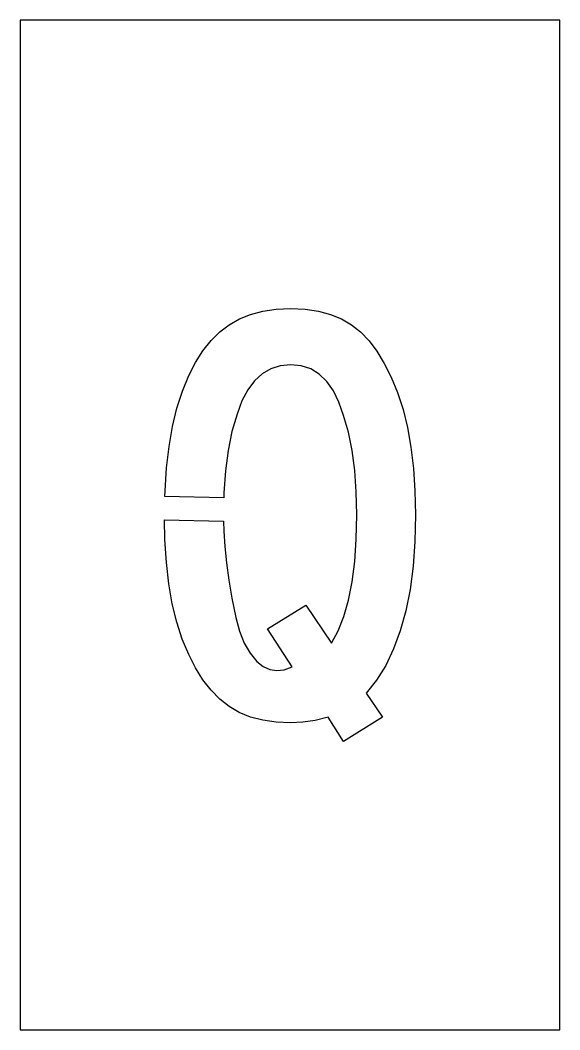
# Model space of a CAD drawing. Header units: inches. Extents: x 0 to 3.74, y 0 to 7.
import ezdxf

# ---------------------------------------------------------------- set-up
doc = ezdxf.new("R2010")
doc.units = ezdxf.units.IN
doc.header["$MEASUREMENT"] = 0
doc.layers.add('CUT', color=1, linetype='Continuous')

msp = doc.modelspace()

# ---------------------------------------------------------------- linework, layer by layer
at = {"layer": 'CUT'}
for points in [[(0, 0), (3.7386, 0), (3.7386, 7), (0, 7)], [(2.7008, 3.0531), (2.6713, 2.9041), (2.6334, 2.7668), (2.5871, 2.641), (2.5324, 2.5269), (2.4693, 2.4243), (2.3977, 2.3333), (2.5104, 2.1667), (2.2406, 2), (2.1339, 2.1667), (2.0443, 2.1451), (1.9573, 2.1321), (1.873, 2.1278), (1.7735, 2.1323), (1.6812, 2.146), (1.5961, 2.1688), (1.5182, 2.2007), (1.4476, 2.2417), (1.3828, 2.2926), (1.3224, 2.3541), (1.2664, 2.4263), (1.2147, 2.5092), (1.1675, 2.6028), (1.1227, 2.7096), (1.0848, 2.8267), (1.054, 2.9542), (1.03, 3.0921), (1.0131, 3.2404), (1.0031, 3.399), (1.0006, 3.5347), (1.4084, 3.5255), (1.4099, 3.4573), (1.4168, 3.3503), (1.4284, 3.2375), (1.4448, 3.1184), (1.4666, 2.9924), (1.4936, 2.8597), (1.5194, 2.764), (1.5525, 2.6809), (1.5928, 2.6105), (1.6403, 2.5528), (1.6828, 2.5184), (1.7285, 2.4977), (1.7775, 2.4904), (1.8296, 2.4968), (1.8849, 2.5167), (1.7129, 2.7806), (1.9797, 2.9444), (2.1576, 2.6806), (2.204, 2.766), (2.2433, 2.8654), (2.2754, 2.9785), (2.3004, 3.1055), (2.3182, 3.2463), (2.3289, 3.401), (2.3325, 3.5694), (2.3288, 3.7294), (2.3178, 3.8783), (2.2994, 4.0161), (2.2737, 4.1428), (2.2406, 4.2583), (2.2085, 4.3519), (2.1696, 4.4311), (2.124, 4.4959), (2.0717, 4.5463), (2.0127, 4.5823), (1.947, 4.6039), (1.8745, 4.6111), (1.8019, 4.6041), (1.7358, 4.5832), (1.6762, 4.5484), (1.6231, 4.4995), (1.5764, 4.4368), (1.5362, 4.3601), (1.5025, 4.2694), (1.4674, 4.1486), (1.4403, 4.017), (1.4214, 3.8748), (1.4105, 3.7219), (1.4099, 3.6885), (1.0029, 3.6976), (1.0038, 3.7371), (1.0143, 3.8959), (1.0315, 4.0445), (1.0554, 4.1828), (1.0861, 4.3108), (1.1234, 4.4286), (1.1675, 4.5361), (1.2147, 4.6276), (1.2664, 4.7086), (1.3224, 4.7791), (1.3828, 4.8392), (1.4476, 4.8889), (1.5183, 4.9289), (1.5963, 4.96), (1.6817, 4.9822), (1.7744, 4.9956), (1.8745, 5), (1.9743, 4.9956), (2.0664, 4.9822), (2.1506, 4.96), (2.2269, 4.9289), (2.2955, 4.8889), (2.3581, 4.8388), (2.4169, 4.7773), (2.4717, 4.7046), (2.5226, 4.6204), (2.5697, 4.525), (2.6145, 4.4184), (2.6524, 4.3019), (2.6835, 4.1753), (2.7076, 4.0388), (2.7248, 3.8923), (2.7352, 3.7359), (2.7386, 3.5694), (2.7344, 3.3857), (2.7218, 3.2136)]]:
    msp.add_lwpolyline(points, close=True, dxfattribs=at)

doc.saveas('drawing.dxf')
